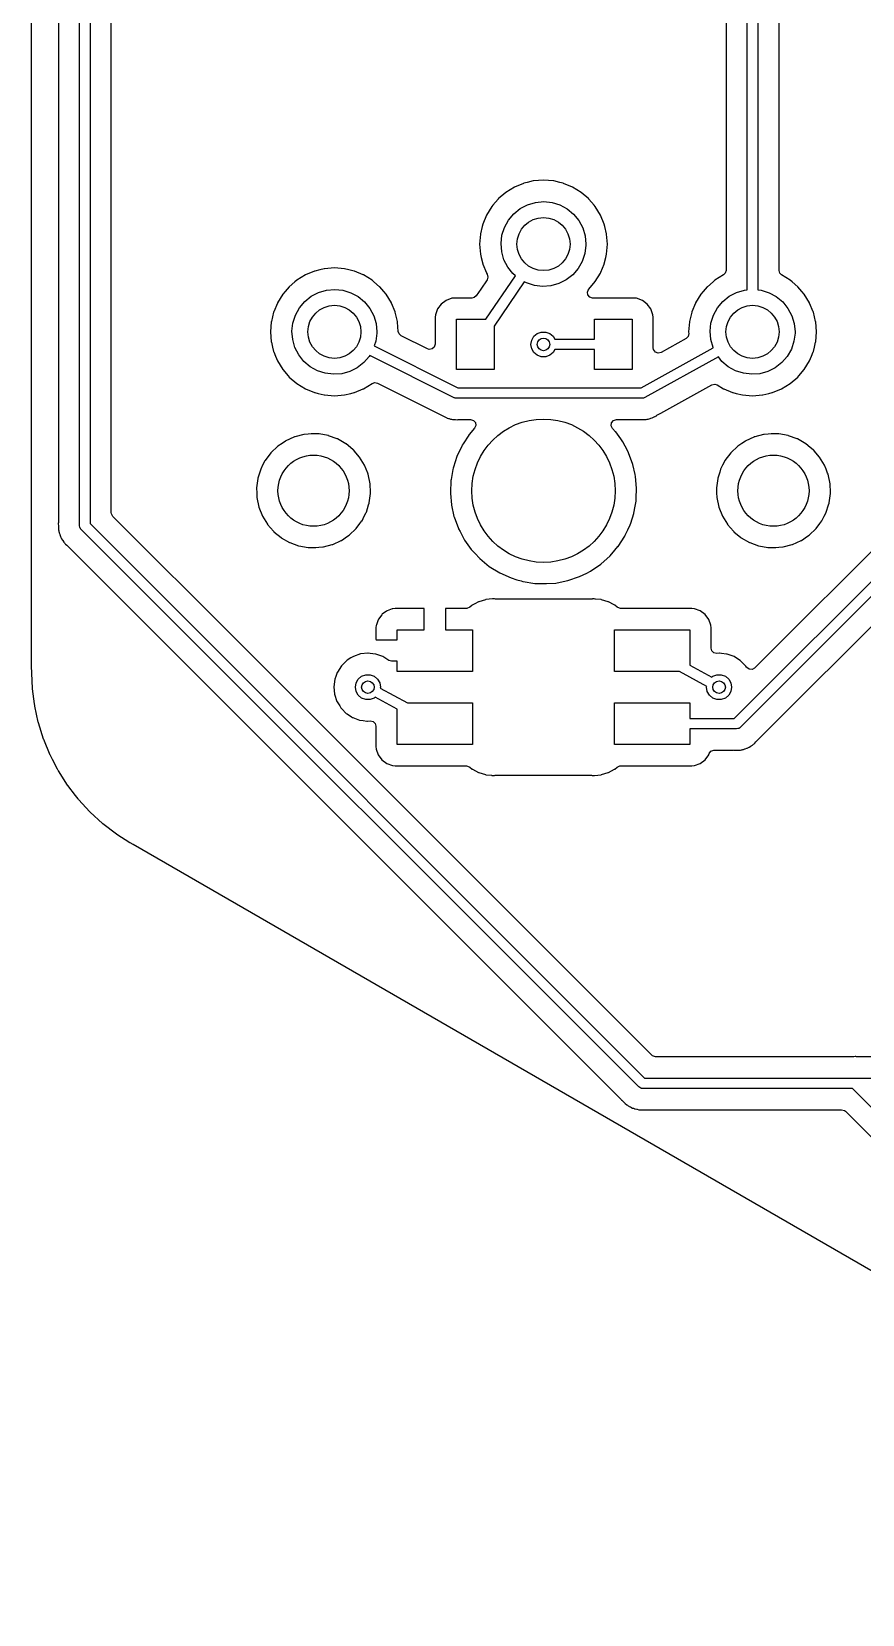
# Model space of a CAD drawing. Extents: x 144 to 253, y -181 to -52.
# Drawn here: x 143.51 to 163.38, y -135.26 to -97.4 of the extents above; entities that cross this region are included whole.
import ezdxf

# ---------------------------------------------------------------- set-up
doc = ezdxf.new("R2010")
doc.units = 0
doc.layers.add('BLACK', color=7, linetype='CONTINUOUS')

msp = doc.modelspace()

# ---------------------------------------------------------------- linework, layer by layer
at = {"layer": 'BLACK', "linetype": 'CONTINUOUS'}
for p, q in [((143.508, -112.657), (143.508, -66.8706)), ((144.147, -83.9784), (144.147, -109.141)), ((144.655, -109.22), (144.655, -83.9426)), ((144.905, -83.9944), (144.905, -109.168)), ((145.413, -108.905), (145.413, -86.9389)), ((160.625, -103.576), (160.625, -93.1984)), ((160.875, -93.1915), (160.875, -103.576)), ((160.117, -93.679), (160.117, -103.11)), ((161.383, -103.11), (161.383, -93.6354)), ((155.273, -101.028), (155.06, -101.116)), ((155.277, -101.026), (155.273, -101.028)), ((155.273, -101.028), (155.273, -101.028)), ((155.359, -101.006), (155.277, -101.026)), ((155.506, -100.971), (155.359, -101.006)), ((155.511, -100.97), (155.506, -100.971)), ((155.506, -100.971), (155.506, -100.971)), ((155.75, -100.951), (155.511, -100.97)), ((155.989, -100.97), (155.75, -100.951)), ((155.994, -100.971), (155.989, -100.97)), ((156.141, -101.006), (155.994, -100.971)), ((155.994, -100.971), (155.994, -100.971)), ((156.223, -101.026), (156.141, -101.006)), ((156.227, -101.028), (156.223, -101.026)), ((156.44, -101.116), (156.227, -101.028)), ((156.227, -101.028), (156.227, -101.028)), ((154.665, -101.402), (154.537, -101.553)), ((154.669, -101.399), (154.665, -101.402)), ((154.851, -101.243), (154.669, -101.399)), ((155.056, -101.117), (154.851, -101.243)), ((155.06, -101.116), (155.056, -101.117)), ((155.06, -101.116), (155.06, -101.116)), ((155.56, -101.482), (155.757, -101.464)), ((155.757, -101.464), (155.954, -101.485)), ((156.444, -101.117), (156.44, -101.116)), ((156.44, -101.116), (156.44, -101.116)), ((156.649, -101.243), (156.444, -101.117)), ((156.831, -101.399), (156.649, -101.243)), ((156.835, -101.402), (156.831, -101.399)), ((156.963, -101.553), (156.835, -101.402)), ((160.313, -113.83), (172.869, -101.274)), ((173.083, -101.414), (160.453, -114.043)), ((172.324, -101.1), (160.8, -112.624)), ((154.386, -101.79), (154.298, -102.003)), ((154.387, -101.786), (154.386, -101.79)), ((154.386, -101.79), (154.386, -101.79)), ((154.513, -101.581), (154.387, -101.786)), ((154.537, -101.553), (154.513, -101.581)), ((154.912, -101.906), (155.039, -101.754)), ((155.039, -101.754), (155.194, -101.63)), ((155.194, -101.63), (155.369, -101.538)), ((155.369, -101.538), (155.56, -101.482)), ((155.954, -101.485), (156.144, -101.543)), ((156.144, -101.543), (156.318, -101.638)), ((156.318, -101.638), (156.471, -101.764)), ((156.471, -101.764), (156.596, -101.918)), ((156.987, -101.581), (156.963, -101.553)), ((157.113, -101.786), (156.987, -101.581)), ((157.114, -101.79), (157.113, -101.786)), ((157.202, -102.003), (157.114, -101.79)), ((157.114, -101.79), (157.114, -101.79)), ((154.283, -102.06), (154.241, -102.236)), ((154.296, -102.007), (154.283, -102.06)), ((154.298, -102.003), (154.296, -102.007)), ((154.756, -102.269), (154.816, -102.08)), ((154.816, -102.08), (154.912, -101.906)), ((156.596, -101.918), (156.689, -102.093)), ((156.689, -102.093), (156.747, -102.283)), ((157.204, -102.007), (157.202, -102.003)), ((157.217, -102.06), (157.204, -102.007)), ((157.259, -102.236), (157.217, -102.06)), ((154.24, -102.241), (154.221, -102.48)), ((154.221, -102.48), (154.24, -102.719)), ((154.241, -102.236), (154.24, -102.241)), ((154.241, -102.236), (154.241, -102.236)), ((154.734, -102.466), (154.756, -102.269)), ((154.751, -102.663), (154.734, -102.466)), ((156.766, -102.508), (156.741, -102.705)), ((156.747, -102.283), (156.766, -102.48)), ((156.766, -102.48), (156.766, -102.508)), ((157.26, -102.241), (157.259, -102.236)), ((157.259, -102.236), (157.259, -102.236)), ((157.279, -102.48), (157.26, -102.241)), ((157.26, -102.719), (157.279, -102.48)), ((154.24, -102.719), (154.241, -102.724)), ((154.241, -102.724), (154.241, -102.724)), ((154.241, -102.724), (154.259, -102.801)), ((154.259, -102.801), (154.296, -102.953)), ((154.296, -102.953), (154.298, -102.957)), ((154.298, -102.957), (154.298, -102.957)), ((154.298, -102.957), (154.384, -103.165)), ((154.805, -102.854), (154.751, -102.663)), ((154.896, -103.03), (154.805, -102.854)), ((156.678, -102.893), (156.58, -103.066)), ((156.741, -102.705), (156.678, -102.893)), ((157.122, -103.151), (157.202, -102.957)), ((157.202, -102.957), (157.204, -102.953)), ((157.202, -102.957), (157.202, -102.957)), ((157.204, -102.953), (157.241, -102.801)), ((157.241, -102.801), (157.259, -102.724)), ((157.259, -102.724), (157.26, -102.719)), ((157.259, -102.724), (157.259, -102.724)), ((149.847, -103.346), (149.805, -103.383)), ((149.851, -103.343), (149.847, -103.346)), ((149.847, -103.346), (149.847, -103.346)), ((150.056, -103.217), (149.851, -103.343)), ((150.06, -103.216), (150.056, -103.217)), ((150.273, -103.128), (150.06, -103.216)), ((150.06, -103.216), (150.06, -103.216)), ((150.277, -103.126), (150.273, -103.128)), ((150.273, -103.128), (150.273, -103.128)), ((150.403, -103.095), (150.277, -103.126)), ((150.506, -103.071), (150.403, -103.095)), ((150.511, -103.07), (150.506, -103.071)), ((150.506, -103.071), (150.506, -103.071)), ((150.75, -103.051), (150.511, -103.07)), ((150.989, -103.07), (150.75, -103.051)), ((150.994, -103.071), (150.989, -103.07)), ((151.097, -103.095), (150.994, -103.071)), ((150.994, -103.071), (150.994, -103.071)), ((151.223, -103.126), (151.097, -103.095)), ((151.227, -103.128), (151.223, -103.126)), ((151.44, -103.216), (151.227, -103.128)), ((151.227, -103.128), (151.227, -103.128)), ((151.444, -103.217), (151.44, -103.216)), ((151.44, -103.216), (151.44, -103.216)), ((151.649, -103.343), (151.444, -103.217)), ((151.653, -103.346), (151.649, -103.343)), ((151.695, -103.383), (151.653, -103.346)), ((151.653, -103.346), (151.653, -103.346)), ((154.4, -103.338), (154.248, -103.561)), ((154.374, -104.28), (155.082, -103.239)), ((154.384, -103.165), (154.387, -103.174)), ((154.387, -103.174), (154.39, -103.178)), ((154.39, -103.178), (154.39, -103.178)), ((154.39, -103.178), (154.404, -103.201)), ((154.422, -103.269), (154.4, -103.338)), ((154.404, -103.201), (154.422, -103.269)), ((155.019, -103.186), (154.896, -103.03)), ((155.082, -103.239), (155.019, -103.186)), ((156.294, -103.338), (156.117, -103.427)), ((156.451, -103.216), (156.294, -103.338)), ((156.58, -103.066), (156.451, -103.216)), ((156.987, -103.379), (157.113, -103.174)), ((157.113, -103.174), (157.122, -103.151)), ((159.847, -103.346), (159.805, -103.383)), ((159.851, -103.343), (159.847, -103.346)), ((159.847, -103.346), (159.847, -103.346)), ((160.056, -103.217), (159.851, -103.343)), ((160.096, -103.178), (160.055, -103.216)), ((160.055, -103.216), (160.056, -103.217)), ((160.117, -103.11), (160.096, -103.178)), ((161.401, -103.173), (161.383, -103.11)), ((161.445, -103.216), (161.401, -103.173)), ((161.444, -103.217), (161.445, -103.216)), ((161.649, -103.343), (161.444, -103.217)), ((161.653, -103.346), (161.649, -103.343)), ((161.695, -103.383), (161.653, -103.346)), ((161.653, -103.346), (161.653, -103.346)), ((149.513, -103.681), (149.387, -103.886)), ((149.572, -103.611), (149.513, -103.681)), ((149.665, -103.502), (149.572, -103.611)), ((149.669, -103.499), (149.665, -103.502)), ((149.805, -103.383), (149.669, -103.499)), ((150.039, -103.854), (150.194, -103.73)), ((150.194, -103.73), (150.369, -103.638)), ((150.369, -103.638), (150.56, -103.582)), ((150.56, -103.582), (150.757, -103.564)), ((150.757, -103.564), (150.954, -103.585)), ((150.954, -103.585), (151.144, -103.643)), ((151.144, -103.643), (151.318, -103.738)), ((151.318, -103.738), (151.471, -103.864)), ((151.831, -103.499), (151.695, -103.383)), ((151.835, -103.502), (151.831, -103.499)), ((151.928, -103.611), (151.835, -103.502)), ((151.987, -103.681), (151.928, -103.611)), ((152.113, -103.886), (151.987, -103.681)), ((154.143, -103.716), (154.088, -103.761)), ((154.248, -103.561), (154.143, -103.716)), ((155.289, -103.38), (154.567, -104.441)), ((155.343, -103.411), (155.289, -103.38)), ((155.532, -103.472), (155.343, -103.411)), ((155.729, -103.496), (155.532, -103.472)), ((155.926, -103.481), (155.729, -103.496)), ((156.117, -103.427), (155.926, -103.481)), ((156.8, -103.628), (156.83, -103.563)), ((156.81, -103.698), (156.8, -103.628)), ((156.857, -103.751), (156.81, -103.698)), ((156.83, -103.562), (156.831, -103.561)), ((156.83, -103.563), (156.83, -103.562)), ((156.831, -103.561), (156.987, -103.379)), ((159.513, -103.681), (159.387, -103.886)), ((159.572, -103.611), (159.513, -103.681)), ((159.665, -103.502), (159.572, -103.611)), ((159.669, -103.499), (159.665, -103.502)), ((159.805, -103.383), (159.669, -103.499)), ((160.039, -103.854), (160.194, -103.73)), ((160.194, -103.73), (160.369, -103.638)), ((160.369, -103.638), (160.56, -103.582)), ((160.56, -103.582), (160.625, -103.576)), ((160.875, -103.576), (160.954, -103.585)), ((160.954, -103.585), (161.144, -103.643)), ((161.144, -103.643), (161.318, -103.738)), ((161.318, -103.738), (161.471, -103.864)), ((161.831, -103.499), (161.695, -103.383)), ((161.835, -103.502), (161.831, -103.499)), ((161.928, -103.611), (161.835, -103.502)), ((161.987, -103.681), (161.928, -103.611)), ((162.113, -103.886), (161.987, -103.681)), ((149.294, -104.112), (149.241, -104.336)), ((149.296, -104.107), (149.294, -104.112)), ((149.298, -104.103), (149.296, -104.107)), ((149.386, -103.89), (149.298, -104.103)), ((149.387, -103.886), (149.386, -103.89)), ((149.386, -103.89), (149.386, -103.89)), ((149.816, -104.18), (149.912, -104.006)), ((149.912, -104.006), (150.039, -103.854)), ((151.471, -103.864), (151.596, -104.018)), ((151.596, -104.018), (151.689, -104.193)), ((152.114, -103.89), (152.113, -103.886)), ((152.202, -104.103), (152.114, -103.89)), ((152.114, -103.89), (152.114, -103.89)), ((152.204, -104.107), (152.202, -104.103)), ((152.206, -104.112), (152.204, -104.107)), ((152.259, -104.336), (152.206, -104.112)), ((153.217, -104.033), (153.166, -104.17)), ((153.304, -103.917), (153.217, -104.033)), ((153.421, -103.829), (153.304, -103.917)), ((153.557, -103.778), (153.421, -103.829)), ((153.619, -103.771), (153.557, -103.778)), ((154.039, -103.771), (153.619, -103.771)), ((154.088, -103.761), (154.039, -103.771)), ((156.925, -103.771), (156.857, -103.751)), ((157.916, -103.771), (156.925, -103.771)), ((157.978, -103.778), (157.916, -103.771)), ((158.114, -103.829), (157.978, -103.778)), ((158.231, -103.917), (158.114, -103.829)), ((158.318, -104.033), (158.231, -103.917)), ((158.369, -104.17), (158.318, -104.033)), ((159.294, -104.112), (159.241, -104.336)), ((159.296, -104.107), (159.294, -104.112)), ((159.298, -104.103), (159.296, -104.107)), ((159.386, -103.89), (159.298, -104.103)), ((159.387, -103.886), (159.386, -103.89)), ((159.386, -103.89), (159.386, -103.89)), ((159.816, -104.18), (159.912, -104.006)), ((159.912, -104.006), (160.039, -103.854)), ((161.471, -103.864), (161.596, -104.018)), ((161.596, -104.018), (161.689, -104.193)), ((162.114, -103.89), (162.113, -103.886)), ((162.202, -104.103), (162.114, -103.89)), ((162.114, -103.89), (162.114, -103.89)), ((162.204, -104.107), (162.202, -104.103)), ((162.206, -104.112), (162.204, -104.107)), ((162.259, -104.336), (162.206, -104.112)), ((149.24, -104.341), (149.221, -104.58)), ((149.241, -104.336), (149.24, -104.341)), ((149.241, -104.336), (149.241, -104.336)), ((149.734, -104.566), (149.756, -104.369)), ((149.756, -104.369), (149.816, -104.18)), ((151.689, -104.193), (151.747, -104.383)), ((151.747, -104.383), (151.766, -104.58)), ((152.26, -104.341), (152.259, -104.336)), ((152.259, -104.336), (152.259, -104.336)), ((152.261, -104.346), (152.26, -104.341)), ((152.278, -104.57), (152.261, -104.346)), ((153.166, -104.17), (153.159, -104.232)), ((153.159, -104.232), (153.159, -104.876)), ((153.667, -105.48), (153.667, -104.28)), ((153.667, -104.28), (154.374, -104.28)), ((154.567, -104.441), (154.567, -105.48)), ((156.967, -104.755), (156.967, -104.28)), ((156.967, -104.28), (157.867, -104.28)), ((157.867, -104.28), (157.867, -105.48)), ((158.376, -104.232), (158.369, -104.17)), ((158.376, -104.961), (158.376, -104.232)), ((159.24, -104.341), (159.221, -104.58)), ((159.241, -104.336), (159.24, -104.341)), ((159.241, -104.336), (159.241, -104.336)), ((159.734, -104.566), (159.756, -104.369)), ((159.756, -104.369), (159.816, -104.18)), ((161.689, -104.193), (161.747, -104.383)), ((161.747, -104.383), (161.766, -104.58)), ((162.26, -104.341), (162.259, -104.336)), ((162.259, -104.336), (162.259, -104.336)), ((162.279, -104.58), (162.26, -104.341)), ((149.221, -104.58), (149.24, -104.819)), ((149.24, -104.819), (149.241, -104.824)), ((149.241, -104.824), (149.241, -104.824)), ((149.241, -104.824), (149.27, -104.944)), ((149.751, -104.763), (149.734, -104.566)), ((149.805, -104.954), (149.751, -104.763)), ((151.741, -104.805), (151.703, -104.918)), ((151.766, -104.608), (151.741, -104.805)), ((151.766, -104.58), (151.766, -104.608)), ((152.296, -104.624), (152.278, -104.57)), ((152.348, -104.673), (152.296, -104.624)), ((152.976, -104.988), (152.348, -104.673)), ((153.159, -104.876), (153.139, -104.944)), ((155.45, -104.88), (155.468, -104.777)), ((155.468, -104.777), (155.52, -104.687)), ((155.52, -104.687), (155.6, -104.62)), ((155.6, -104.62), (155.698, -104.585)), ((155.698, -104.585), (155.802, -104.585)), ((155.802, -104.585), (155.9, -104.62)), ((155.9, -104.62), (155.98, -104.687)), ((155.98, -104.687), (156.019, -104.755)), ((156.019, -104.755), (156.967, -104.755)), ((159.16, -104.739), (158.563, -105.071)), ((159.209, -104.689), (159.16, -104.739)), ((159.224, -104.619), (159.209, -104.689)), ((159.221, -104.58), (159.221, -104.585)), ((159.221, -104.585), (159.221, -104.585)), ((159.221, -104.585), (159.224, -104.619)), ((159.751, -104.763), (159.734, -104.566)), ((159.805, -104.954), (159.751, -104.763)), ((160.838, -114.378), (170.521, -104.695)), ((161.741, -104.805), (161.678, -104.993)), ((161.766, -104.608), (161.741, -104.805)), ((161.766, -104.58), (161.766, -104.608)), ((162.23, -104.944), (162.259, -104.824)), ((162.259, -104.824), (162.26, -104.819)), ((162.259, -104.824), (162.259, -104.824)), ((162.26, -104.819), (162.279, -104.58)), ((149.27, -104.944), (149.296, -105.053)), ((149.296, -105.053), (149.298, -105.057)), ((149.298, -105.057), (149.298, -105.057)), ((149.298, -105.057), (149.342, -105.165)), ((149.342, -105.165), (149.387, -105.274)), ((149.896, -105.13), (149.805, -104.954)), ((150.019, -105.286), (149.896, -105.13)), ((151.58, -105.166), (151.451, -105.316)), ((151.593, -105.143), (151.58, -105.166)), ((153.614, -106.157), (151.593, -105.143)), ((151.703, -104.918), (153.7, -105.92)), ((153.015, -105), (152.976, -104.988)), ((153.085, -104.99), (153.015, -105)), ((153.139, -104.944), (153.085, -104.99)), ((155.468, -104.983), (155.45, -104.88)), ((155.52, -105.073), (155.468, -104.983)), ((155.6, -105.14), (155.52, -105.073)), ((155.698, -105.175), (155.6, -105.14)), ((155.802, -105.175), (155.698, -105.175)), ((155.9, -105.14), (155.802, -105.175)), ((155.98, -105.073), (155.9, -105.14)), ((156.019, -105.005), (155.98, -105.073)), ((156.967, -105.005), (156.019, -105.005)), ((156.967, -105.48), (156.967, -105.005)), ((158.083, -105.92), (159.809, -104.96)), ((159.933, -105.177), (158.176, -106.154)), ((158.384, -105.006), (158.376, -104.961)), ((158.427, -105.062), (158.384, -105.006)), ((158.494, -105.087), (158.427, -105.062)), ((158.563, -105.071), (158.494, -105.087)), ((159.809, -104.96), (159.805, -104.954)), ((160.019, -105.286), (159.933, -105.177)), ((161.58, -105.166), (161.451, -105.316)), ((161.678, -104.993), (161.58, -105.166)), ((162.113, -105.274), (162.158, -105.165)), ((162.158, -105.165), (162.202, -105.057)), ((162.202, -105.057), (162.204, -105.053)), ((162.202, -105.057), (162.202, -105.057)), ((162.204, -105.053), (162.23, -104.944)), ((149.387, -105.274), (149.513, -105.479)), ((149.513, -105.479), (149.516, -105.483)), ((149.516, -105.483), (149.516, -105.483)), ((149.516, -105.483), (149.644, -105.632)), ((149.644, -105.632), (149.669, -105.661)), ((150.17, -105.414), (150.019, -105.286)), ((150.343, -105.511), (150.17, -105.414)), ((150.532, -105.572), (150.343, -105.511)), ((150.729, -105.596), (150.532, -105.572)), ((150.926, -105.581), (150.729, -105.596)), ((151.117, -105.527), (150.926, -105.581)), ((151.294, -105.438), (151.117, -105.527)), ((151.451, -105.316), (151.294, -105.438)), ((154.567, -105.48), (153.667, -105.48)), ((157.867, -105.48), (156.967, -105.48)), ((160.17, -105.414), (160.019, -105.286)), ((160.343, -105.511), (160.17, -105.414)), ((160.532, -105.572), (160.343, -105.511)), ((160.729, -105.596), (160.532, -105.572)), ((160.926, -105.581), (160.729, -105.596)), ((161.117, -105.527), (160.926, -105.581)), ((161.294, -105.438), (161.117, -105.527)), ((161.451, -105.316), (161.294, -105.438)), ((161.831, -105.661), (161.856, -105.632)), ((161.856, -105.632), (161.984, -105.483)), ((161.984, -105.483), (161.987, -105.479)), ((161.984, -105.483), (161.984, -105.483)), ((161.987, -105.479), (162.113, -105.274)), ((149.669, -105.661), (149.851, -105.817)), ((149.851, -105.817), (150.056, -105.943)), ((150.056, -105.943), (150.06, -105.944)), ((150.06, -105.944), (150.06, -105.944)), ((150.06, -105.944), (150.273, -106.032)), ((151.227, -106.032), (151.44, -105.944)), ((151.44, -105.944), (151.444, -105.943)), ((151.44, -105.944), (151.44, -105.944)), ((151.444, -105.943), (151.649, -105.817)), ((151.649, -105.817), (151.65, -105.816)), ((151.65, -105.816), (151.716, -105.792)), ((151.716, -105.792), (151.78, -105.806)), ((151.78, -105.806), (153.373, -106.605)), ((153.7, -105.92), (158.083, -105.92)), ((158.56, -106.522), (159.776, -105.846)), ((159.776, -105.846), (159.845, -105.831)), ((159.845, -105.831), (159.903, -105.849)), ((159.903, -105.849), (160.056, -105.943)), ((160.056, -105.943), (160.06, -105.944)), ((160.06, -105.944), (160.06, -105.944)), ((160.06, -105.944), (160.273, -106.032)), ((161.227, -106.032), (161.44, -105.944)), ((161.44, -105.944), (161.444, -105.943)), ((161.44, -105.944), (161.44, -105.944)), ((161.444, -105.943), (161.649, -105.817)), ((161.649, -105.817), (161.831, -105.661)), ((150.273, -106.032), (150.277, -106.034)), ((150.277, -106.034), (150.359, -106.054)), ((150.359, -106.054), (150.506, -106.089)), ((150.506, -106.089), (150.506, -106.089)), ((150.506, -106.089), (150.511, -106.09)), ((150.511, -106.09), (150.75, -106.109)), ((150.75, -106.109), (150.989, -106.09)), ((150.989, -106.09), (150.994, -106.089)), ((150.994, -106.089), (151.141, -106.054)), ((150.994, -106.089), (150.994, -106.089)), ((151.141, -106.054), (151.223, -106.034)), ((151.223, -106.034), (151.227, -106.032)), ((153.625, -106.159), (153.614, -106.157)), ((153.634, -106.165), (153.625, -106.159)), ((153.67, -106.17), (153.634, -106.165)), ((158.115, -106.17), (153.67, -106.17)), ((158.128, -106.166), (158.115, -106.17)), ((158.142, -106.167), (158.128, -106.166)), ((158.176, -106.154), (158.142, -106.167)), ((160.273, -106.032), (160.277, -106.034)), ((160.277, -106.034), (160.359, -106.054)), ((160.359, -106.054), (160.506, -106.089)), ((160.506, -106.089), (160.506, -106.089)), ((160.506, -106.089), (160.511, -106.09)), ((160.511, -106.09), (160.75, -106.109)), ((160.75, -106.109), (160.989, -106.09)), ((160.989, -106.09), (160.994, -106.089)), ((160.994, -106.089), (161.141, -106.054)), ((160.994, -106.089), (160.994, -106.089)), ((161.141, -106.054), (161.223, -106.034)), ((161.223, -106.034), (161.227, -106.032)), ((153.373, -106.605), (153.377, -106.607)), ((153.377, -106.607), (153.435, -106.639)), ((153.435, -106.639), (153.443, -106.641)), ((153.443, -106.641), (153.443, -106.641)), ((153.443, -106.641), (153.48, -106.65)), ((153.48, -106.65), (153.491, -106.654)), ((153.491, -106.654), (153.526, -106.666)), ((153.526, -106.666), (153.535, -106.669)), ((153.535, -106.669), (153.552, -106.671)), ((153.552, -106.671), (153.573, -106.674)), ((153.573, -106.674), (153.59, -106.678)), ((153.59, -106.678), (153.637, -106.678)), ((153.637, -106.678), (153.648, -106.679)), ((153.648, -106.679), (153.694, -106.683)), ((153.694, -106.683), (153.712, -106.68)), ((153.712, -106.68), (153.732, -106.678)), ((153.732, -106.678), (154.007, -106.678)), ((154.007, -106.678), (154.075, -106.699)), ((154.075, -106.699), (154.121, -106.752)), ((154.121, -106.752), (154.131, -106.822)), ((157.369, -106.827), (157.376, -106.756)), ((157.376, -106.756), (157.421, -106.701)), ((157.421, -106.701), (157.493, -106.678)), ((157.493, -106.678), (158.036, -106.678)), ((158.036, -106.678), (158.037, -106.679)), ((158.037, -106.679), (158.038, -106.679)), ((158.038, -106.679), (158.041, -106.679)), ((158.041, -106.679), (158.041, -106.679)), ((158.041, -106.679), (158.116, -106.679)), ((158.116, -106.679), (158.117, -106.678)), ((158.117, -106.678), (158.155, -106.678)), ((158.155, -106.678), (158.156, -106.678)), ((158.156, -106.678), (158.157, -106.678)), ((158.157, -106.678), (158.175, -106.678)), ((158.175, -106.678), (158.19, -106.678)), ((158.19, -106.678), (158.19, -106.678)), ((158.19, -106.678), (158.198, -106.678)), ((158.198, -106.678), (158.206, -106.676)), ((158.206, -106.676), (158.227, -106.67)), ((158.206, -106.676), (158.206, -106.676)), ((158.227, -106.67), (158.244, -106.667)), ((158.244, -106.667), (158.251, -106.666)), ((158.251, -106.666), (158.274, -106.663)), ((158.274, -106.663), (158.281, -106.661)), ((158.281, -106.661), (158.305, -106.651)), ((158.281, -106.661), (158.281, -106.661)), ((158.305, -106.651), (158.32, -106.646)), ((158.32, -106.646), (158.353, -106.638)), ((158.353, -106.638), (158.379, -106.623)), ((158.379, -106.623), (158.394, -106.616)), ((158.394, -106.616), (158.415, -106.607)), ((158.415, -106.607), (158.423, -106.605)), ((158.415, -106.607), (158.415, -106.607)), ((158.423, -106.605), (158.429, -106.6)), ((158.429, -106.6), (158.45, -106.585)), ((158.429, -106.6), (158.429, -106.6)), ((158.45, -106.585), (158.463, -106.576)), ((158.463, -106.576), (158.56, -106.522)), ((149.779, -107.101), (149.586, -107.188)), ((149.792, -107.095), (149.779, -107.101)), ((149.797, -107.093), (149.792, -107.095)), ((149.792, -107.095), (149.792, -107.095)), ((149.802, -107.092), (149.797, -107.093)), ((150.015, -107.037), (149.802, -107.092)), ((149.802, -107.092), (149.802, -107.092)), ((150.02, -107.035), (150.015, -107.037)), ((150.015, -107.037), (150.015, -107.037)), ((150.025, -107.035), (150.02, -107.035)), ((150.125, -107.026), (150.025, -107.035)), ((150.025, -107.035), (150.025, -107.035)), ((150.192, -107.021), (150.125, -107.026)), ((150.354, -107.021), (150.192, -107.021)), ((150.356, -107.021), (150.354, -107.021)), ((150.361, -107.021), (150.356, -107.021)), ((150.356, -107.021), (150.356, -107.021)), ((150.378, -107.022), (150.361, -107.021)), ((150.382, -107.022), (150.378, -107.022)), ((150.6, -107.062), (150.382, -107.022)), ((150.382, -107.022), (150.382, -107.022)), ((150.605, -107.063), (150.6, -107.062)), ((150.6, -107.062), (150.6, -107.062)), ((150.61, -107.065), (150.605, -107.063)), ((150.817, -107.14), (150.61, -107.065)), ((150.61, -107.065), (150.61, -107.065)), ((150.822, -107.142), (150.817, -107.14)), ((150.817, -107.14), (150.817, -107.14)), ((151.023, -107.256), (150.822, -107.142)), ((153.964, -107.049), (153.827, -107.259)), ((153.966, -107.045), (153.964, -107.049)), ((153.964, -107.049), (153.964, -107.049)), ((153.974, -107.037), (153.966, -107.045)), ((154.102, -106.886), (153.974, -107.037)), ((154.131, -106.822), (154.102, -106.886)), ((157.401, -106.89), (157.369, -106.827)), ((157.474, -106.969), (157.401, -106.89)), ((157.477, -106.972), (157.474, -106.969)), ((157.474, -106.969), (157.474, -106.969)), ((157.479, -106.975), (157.477, -106.972)), ((157.596, -107.14), (157.479, -106.975)), ((157.479, -106.975), (157.479, -106.975)), ((157.648, -107.213), (157.596, -107.14)), ((160.779, -107.101), (160.586, -107.188)), ((160.792, -107.095), (160.779, -107.101)), ((160.797, -107.093), (160.792, -107.095)), ((160.792, -107.095), (160.792, -107.095)), ((160.802, -107.092), (160.797, -107.093)), ((161.015, -107.037), (160.802, -107.092)), ((160.802, -107.092), (160.802, -107.092)), ((161.02, -107.035), (161.015, -107.037)), ((161.015, -107.037), (161.015, -107.037)), ((161.025, -107.035), (161.02, -107.035)), ((161.125, -107.026), (161.025, -107.035)), ((161.025, -107.035), (161.025, -107.035)), ((161.192, -107.021), (161.125, -107.026)), ((161.354, -107.021), (161.192, -107.021)), ((161.356, -107.021), (161.354, -107.021)), ((161.361, -107.021), (161.356, -107.021)), ((161.356, -107.021), (161.356, -107.021)), ((161.378, -107.022), (161.361, -107.021)), ((161.382, -107.022), (161.378, -107.022)), ((161.6, -107.062), (161.382, -107.022)), ((161.382, -107.022), (161.382, -107.022)), ((161.605, -107.063), (161.6, -107.062)), ((161.6, -107.062), (161.6, -107.062)), ((161.61, -107.065), (161.605, -107.063)), ((161.817, -107.14), (161.61, -107.065)), ((161.61, -107.065), (161.61, -107.065)), ((161.822, -107.142), (161.817, -107.14)), ((161.817, -107.14), (161.817, -107.14)), ((162.023, -107.256), (161.822, -107.142)), ((149.228, -107.476), (149.09, -107.661)), ((149.395, -107.317), (149.228, -107.476)), ((149.496, -107.249), (149.395, -107.317)), ((149.582, -107.191), (149.496, -107.249)), ((149.586, -107.188), (149.582, -107.191)), ((149.582, -107.191), (149.582, -107.191)), ((151.027, -107.259), (151.023, -107.256)), ((151.131, -107.344), (151.027, -107.259)), ((151.027, -107.259), (151.027, -107.259)), ((151.201, -107.402), (151.131, -107.344)), ((151.205, -107.406), (151.201, -107.402)), ((151.265, -107.476), (151.205, -107.406)), ((151.205, -107.406), (151.205, -107.406)), ((151.352, -107.576), (151.265, -107.476)), ((153.794, -107.317), (153.678, -107.56)), ((153.803, -107.297), (153.794, -107.317)), ((153.805, -107.293), (153.803, -107.297)), ((153.803, -107.297), (153.803, -107.297)), ((153.827, -107.259), (153.805, -107.293)), ((157.701, -107.314), (157.648, -107.213)), ((157.756, -107.418), (157.701, -107.314)), ((157.785, -107.474), (157.756, -107.418)), ((157.887, -107.751), (157.785, -107.474)), ((160.228, -107.476), (160.09, -107.661)), ((160.395, -107.317), (160.228, -107.476)), ((160.496, -107.249), (160.395, -107.317)), ((160.582, -107.191), (160.496, -107.249)), ((160.586, -107.188), (160.582, -107.191)), ((160.582, -107.191), (160.582, -107.191)), ((162.027, -107.259), (162.023, -107.256)), ((162.131, -107.344), (162.027, -107.259)), ((162.027, -107.259), (162.027, -107.259)), ((162.201, -107.402), (162.131, -107.344)), ((162.205, -107.406), (162.201, -107.402)), ((162.265, -107.476), (162.205, -107.406)), ((162.205, -107.406), (162.205, -107.406)), ((162.352, -107.576), (162.265, -107.476)), ((148.986, -107.867), (148.965, -107.935)), ((149.033, -107.773), (148.986, -107.867)), ((149.088, -107.666), (149.033, -107.773)), ((149.09, -107.661), (149.088, -107.666)), ((151.472, -107.773), (151.352, -107.576)), ((151.509, -107.867), (151.472, -107.773)), ((151.545, -107.959), (151.509, -107.867)), ((153.583, -107.872), (153.539, -108.115)), ((153.588, -107.841), (153.583, -107.872)), ((153.596, -107.816), (153.588, -107.841)), ((153.677, -107.564), (153.596, -107.816)), ((153.678, -107.56), (153.677, -107.564)), ((153.677, -107.564), (153.677, -107.564)), ((157.888, -107.755), (157.887, -107.751)), ((157.941, -107.993), (157.888, -107.755)), ((157.888, -107.755), (157.888, -107.755)), ((159.986, -107.867), (159.965, -107.935)), ((160.033, -107.773), (159.986, -107.867)), ((160.088, -107.666), (160.033, -107.773)), ((160.09, -107.661), (160.088, -107.666)), ((162.472, -107.773), (162.352, -107.576)), ((162.509, -107.867), (162.472, -107.773)), ((162.545, -107.959), (162.509, -107.867)), ((148.91, -108.144), (148.888, -108.308)), ((148.918, -108.087), (148.91, -108.144)), ((148.919, -108.082), (148.918, -108.087)), ((148.965, -107.935), (148.919, -108.082)), ((148.919, -108.082), (148.919, -108.082)), ((151.557, -107.988), (151.545, -107.959)), ((151.604, -108.214), (151.557, -107.988)), ((151.604, -108.219), (151.604, -108.214)), ((151.612, -108.422), (151.604, -108.219)), ((153.536, -108.136), (153.523, -108.422)), ((153.539, -108.115), (153.536, -108.132)), ((153.536, -108.132), (153.536, -108.136)), ((153.536, -108.136), (153.536, -108.136)), ((157.952, -108.039), (157.941, -107.993)), ((157.952, -108.043), (157.952, -108.039)), ((157.976, -108.316), (157.952, -108.043)), ((159.91, -108.144), (159.888, -108.308)), ((159.918, -108.087), (159.91, -108.144)), ((159.919, -108.082), (159.918, -108.087)), ((159.965, -107.935), (159.919, -108.082)), ((159.919, -108.082), (159.919, -108.082)), ((162.557, -107.988), (162.545, -107.959)), ((162.604, -108.214), (162.557, -107.988)), ((162.604, -108.219), (162.604, -108.214)), ((162.612, -108.422), (162.604, -108.219)), ((148.888, -108.308), (148.887, -108.316)), ((148.887, -108.316), (148.887, -108.321)), ((148.887, -108.321), (148.891, -108.427)), ((148.887, -108.321), (148.887, -108.321)), ((148.891, -108.427), (148.896, -108.546)), ((148.896, -108.546), (148.943, -108.772)), ((151.582, -108.673), (151.613, -108.444)), ((151.613, -108.444), (151.612, -108.422)), ((153.523, -108.422), (153.523, -108.427)), ((153.523, -108.427), (153.523, -108.431)), ((153.523, -108.431), (153.523, -108.431)), ((153.523, -108.431), (153.525, -108.45)), ((153.525, -108.45), (153.548, -108.721)), ((157.942, -108.751), (157.963, -108.632)), ((157.963, -108.632), (157.964, -108.628)), ((157.963, -108.632), (157.963, -108.632)), ((157.964, -108.628), (157.968, -108.551)), ((157.968, -108.551), (157.977, -108.338)), ((157.977, -108.333), (157.976, -108.316)), ((157.977, -108.338), (157.977, -108.333)), ((157.977, -108.338), (157.977, -108.338)), ((159.888, -108.308), (159.887, -108.316)), ((159.887, -108.316), (159.887, -108.321)), ((159.887, -108.321), (159.891, -108.427)), ((159.887, -108.321), (159.887, -108.321)), ((159.891, -108.427), (159.896, -108.546)), ((159.896, -108.546), (159.943, -108.772)), ((162.582, -108.673), (162.613, -108.444)), ((162.613, -108.444), (162.612, -108.422)), ((145.416, -108.932), (145.413, -108.905)), ((145.45, -108.995), (145.416, -108.932)), ((148.389, -111.933), (145.45, -108.995)), ((148.943, -108.772), (149.028, -108.987)), ((149.028, -108.987), (149.148, -109.184)), ((151.41, -109.099), (151.464, -108.991)), ((151.464, -108.991), (151.512, -108.898)), ((151.512, -108.898), (151.514, -108.893)), ((151.512, -108.898), (151.512, -108.898)), ((151.514, -108.893), (151.568, -108.721)), ((151.568, -108.721), (151.581, -108.678)), ((151.581, -108.678), (151.582, -108.673)), ((151.581, -108.678), (151.581, -108.678)), ((153.548, -108.721), (153.549, -108.725)), ((153.549, -108.725), (153.549, -108.725)), ((153.549, -108.725), (153.609, -108.995)), ((153.609, -108.995), (153.613, -109.009)), ((153.613, -109.009), (153.715, -109.286)), ((157.837, -109.153), (157.911, -108.923)), ((157.911, -108.923), (157.912, -108.919)), ((157.911, -108.923), (157.911, -108.923)), ((157.912, -108.919), (157.942, -108.751)), ((159.943, -108.772), (160.028, -108.987)), ((160.028, -108.987), (160.148, -109.184)), ((162.41, -109.099), (162.464, -108.991)), ((162.464, -108.991), (162.512, -108.898)), ((162.512, -108.898), (162.514, -108.893)), ((162.512, -108.898), (162.512, -108.898)), ((162.514, -108.893), (162.568, -108.721)), ((162.568, -108.721), (162.581, -108.678)), ((162.581, -108.678), (162.582, -108.673)), ((162.581, -108.678), (162.581, -108.678)), ((144.146, -109.152), (144.144, -109.16)), ((144.144, -109.16), (144.145, -109.168)), ((144.145, -109.168), (144.145, -109.168)), ((144.145, -109.168), (144.146, -109.228)), ((144.147, -109.141), (144.146, -109.152)), ((144.146, -109.228), (144.147, -109.232)), ((144.147, -109.232), (144.147, -109.26)), ((144.147, -109.26), (144.147, -109.264)), ((144.147, -109.264), (144.147, -109.264)), ((144.147, -109.264), (144.147, -109.264)), ((144.147, -109.264), (144.148, -109.276)), ((144.148, -109.276), (144.149, -109.32)), ((144.149, -109.32), (144.155, -109.339)), ((144.155, -109.339), (144.159, -109.359)), ((144.159, -109.359), (144.162, -109.379)), ((144.162, -109.379), (144.164, -109.386)), ((144.164, -109.386), (144.164, -109.386)), ((144.164, -109.386), (144.178, -109.42)), ((144.664, -109.25), (144.655, -109.22)), ((144.67, -109.28), (144.664, -109.25)), ((144.674, -109.285), (144.67, -109.28)), ((144.675, -109.288), (144.674, -109.285)), ((144.678, -109.291), (144.675, -109.288)), ((144.692, -109.308), (144.678, -109.291)), ((158.027, -122.643), (144.692, -109.308)), ((144.905, -109.168), (158.167, -122.43)), ((149.148, -109.184), (149.151, -109.188)), ((149.151, -109.188), (149.291, -109.349)), ((149.291, -109.349), (149.299, -109.358)), ((149.299, -109.358), (149.303, -109.361)), ((149.303, -109.361), (149.473, -109.501)), ((151.105, -109.443), (151.272, -109.284)), ((151.272, -109.284), (151.358, -109.168)), ((151.358, -109.168), (151.406, -109.103)), ((151.406, -109.103), (151.41, -109.099)), ((151.406, -109.103), (151.406, -109.103)), ((153.715, -109.286), (153.717, -109.29)), ((153.717, -109.29), (153.717, -109.29)), ((153.717, -109.29), (153.753, -109.358)), ((153.753, -109.358), (153.852, -109.547)), ((157.705, -109.446), (157.765, -109.32)), ((157.765, -109.32), (157.822, -109.2)), ((157.822, -109.2), (157.837, -109.153)), ((160.148, -109.184), (160.151, -109.188)), ((160.151, -109.188), (160.291, -109.349)), ((160.291, -109.349), (160.299, -109.358)), ((160.299, -109.358), (160.303, -109.361)), ((160.303, -109.361), (160.473, -109.501)), ((162.105, -109.443), (162.272, -109.284)), ((162.272, -109.284), (162.358, -109.168)), ((162.358, -109.168), (162.406, -109.103)), ((162.406, -109.103), (162.41, -109.099)), ((162.406, -109.103), (162.406, -109.103)), ((144.178, -109.42), (144.182, -109.431)), ((144.182, -109.431), (144.194, -109.474)), ((144.194, -109.474), (144.198, -109.48)), ((144.198, -109.48), (144.198, -109.48)), ((144.198, -109.48), (144.204, -109.491)), ((144.204, -109.491), (144.213, -109.509)), ((144.213, -109.509), (144.22, -109.528)), ((144.22, -109.528), (144.225, -109.534)), ((144.225, -109.534), (144.225, -109.534)), ((144.225, -109.534), (144.246, -109.563)), ((144.246, -109.563), (144.253, -109.573)), ((144.253, -109.573), (144.275, -109.611)), ((144.275, -109.611), (144.29, -109.626)), ((144.29, -109.626), (144.303, -109.641)), ((144.303, -109.641), (144.315, -109.657)), ((144.315, -109.657), (144.321, -109.662)), ((144.321, -109.662), (144.349, -109.685)), ((144.349, -109.685), (144.357, -109.693)), ((144.357, -109.693), (157.611, -122.947)), ((149.473, -109.501), (149.473, -109.501)), ((149.473, -109.501), (149.477, -109.504)), ((149.477, -109.504), (149.678, -109.618)), ((149.678, -109.618), (149.683, -109.62)), ((149.683, -109.62), (149.683, -109.62)), ((149.683, -109.62), (149.89, -109.695)), ((149.89, -109.695), (149.89, -109.695)), ((149.89, -109.695), (149.895, -109.697)), ((149.895, -109.697), (149.9, -109.698)), ((149.9, -109.698), (149.9, -109.698)), ((149.9, -109.698), (150.118, -109.738)), ((150.118, -109.738), (150.118, -109.738)), ((150.118, -109.738), (150.122, -109.738)), ((150.122, -109.738), (150.139, -109.739)), ((150.139, -109.739), (150.144, -109.739)), ((150.144, -109.739), (150.144, -109.739)), ((150.144, -109.739), (150.146, -109.739)), ((150.146, -109.739), (150.308, -109.739)), ((150.308, -109.739), (150.375, -109.734)), ((150.375, -109.734), (150.475, -109.725)), ((150.475, -109.725), (150.475, -109.725)), ((150.475, -109.725), (150.48, -109.725)), ((150.48, -109.725), (150.485, -109.723)), ((150.485, -109.723), (150.698, -109.668)), ((150.485, -109.723), (150.485, -109.723)), ((150.698, -109.668), (150.703, -109.667)), ((150.698, -109.668), (150.698, -109.668)), ((150.703, -109.667), (150.708, -109.665)), ((150.708, -109.665), (150.909, -109.574)), ((150.708, -109.665), (150.708, -109.665)), ((150.909, -109.574), (150.914, -109.572)), ((150.914, -109.572), (150.918, -109.569)), ((150.918, -109.569), (151.065, -109.47)), ((150.918, -109.569), (150.918, -109.569)), ((151.065, -109.47), (151.105, -109.443)), ((153.852, -109.547), (153.864, -109.563)), ((153.864, -109.563), (154.021, -109.785)), ((154.021, -109.785), (154.021, -109.785)), ((154.021, -109.785), (154.023, -109.788)), ((154.023, -109.788), (154.026, -109.791)), ((154.026, -109.791), (154.026, -109.791)), ((154.026, -109.791), (154.105, -109.875)), ((157.456, -109.806), (157.531, -109.718)), ((157.531, -109.718), (157.534, -109.715)), ((157.531, -109.718), (157.531, -109.718)), ((157.534, -109.715), (157.536, -109.711)), ((157.536, -109.711), (157.693, -109.47)), ((157.536, -109.711), (157.536, -109.711)), ((157.693, -109.47), (157.695, -109.467)), ((157.693, -109.47), (157.693, -109.47)), ((157.695, -109.467), (157.705, -109.446)), ((160.473, -109.501), (160.473, -109.501)), ((160.473, -109.501), (160.477, -109.504)), ((160.477, -109.504), (160.678, -109.618)), ((160.678, -109.618), (160.683, -109.62)), ((160.683, -109.62), (160.683, -109.62)), ((160.683, -109.62), (160.89, -109.695)), ((160.89, -109.695), (160.89, -109.695)), ((160.89, -109.695), (160.895, -109.697)), ((160.895, -109.697), (160.9, -109.698)), ((160.9, -109.698), (160.9, -109.698)), ((160.9, -109.698), (161.118, -109.738)), ((161.118, -109.738), (161.118, -109.738)), ((161.118, -109.738), (161.122, -109.738)), ((161.122, -109.738), (161.139, -109.739)), ((161.139, -109.739), (161.144, -109.739)), ((161.144, -109.739), (161.144, -109.739)), ((161.144, -109.739), (161.146, -109.739)), ((161.146, -109.739), (161.308, -109.739)), ((161.308, -109.739), (161.375, -109.734)), ((161.375, -109.734), (161.475, -109.725)), ((161.475, -109.725), (161.475, -109.725)), ((161.475, -109.725), (161.48, -109.725)), ((161.48, -109.725), (161.485, -109.723)), ((161.485, -109.723), (161.698, -109.668)), ((161.485, -109.723), (161.485, -109.723)), ((161.698, -109.668), (161.703, -109.667)), ((161.698, -109.668), (161.698, -109.668)), ((161.703, -109.667), (161.708, -109.665)), ((161.708, -109.665), (161.909, -109.574)), ((161.708, -109.665), (161.708, -109.665)), ((161.909, -109.574), (161.914, -109.572)), ((161.914, -109.572), (161.918, -109.569)), ((161.918, -109.569), (162.065, -109.47)), ((161.918, -109.569), (161.918, -109.569)), ((162.065, -109.47), (162.105, -109.443)), ((154.105, -109.875), (154.225, -110.004)), ((154.225, -110.004), (154.453, -110.192)), ((156.877, -110.302), (157.122, -110.136)), ((157.122, -110.136), (157.342, -109.939)), ((157.342, -109.939), (157.456, -109.806)), ((154.453, -110.192), (154.704, -110.347)), ((154.704, -110.347), (154.973, -110.468)), ((154.973, -110.468), (155.114, -110.51)), ((155.114, -110.51), (155.214, -110.54)), ((155.214, -110.54), (155.256, -110.553)), ((155.256, -110.553), (155.261, -110.553)), ((155.261, -110.553), (155.261, -110.553)), ((155.261, -110.553), (155.545, -110.598)), ((156.049, -110.588), (156.222, -110.553)), ((156.222, -110.553), (156.334, -110.53)), ((156.334, -110.53), (156.613, -110.434)), ((156.613, -110.434), (156.783, -110.349)), ((156.783, -110.349), (156.874, -110.304)), ((156.874, -110.304), (156.877, -110.302)), ((156.874, -110.304), (156.874, -110.304)), ((155.545, -110.598), (155.545, -110.598)), ((155.545, -110.598), (155.548, -110.599)), ((155.548, -110.599), (155.573, -110.6)), ((155.573, -110.6), (155.639, -110.603)), ((155.639, -110.603), (155.639, -110.603)), ((155.639, -110.603), (155.64, -110.603)), ((155.64, -110.603), (155.825, -110.603)), ((155.825, -110.603), (156.045, -110.588)), ((156.045, -110.588), (156.049, -110.588)), ((156.049, -110.588), (156.049, -110.588)), ((151.996, -111.26), (151.894, -111.337)), ((152.012, -111.252), (151.996, -111.26)), ((152.132, -111.207), (152.012, -111.252)), ((152.148, -111.203), (152.132, -111.207)), ((152.199, -111.197), (152.148, -111.203)), ((152.205, -111.197), (152.199, -111.197)), ((152.882, -111.197), (152.205, -111.197)), ((152.89, -111.199), (152.882, -111.197)), ((152.892, -111.2), (152.89, -111.199)), ((152.896, -111.215), (152.892, -111.2)), ((152.896, -111.705), (152.896, -111.215)), ((153.406, -111.203), (153.404, -111.211)), ((153.404, -111.211), (153.404, -111.705)), ((153.407, -111.201), (153.406, -111.203)), ((153.422, -111.197), (153.407, -111.201)), ((153.906, -111.197), (153.422, -111.197)), ((153.92, -111.196), (153.906, -111.197)), ((153.986, -111.168), (153.92, -111.196)), ((154.038, -111.125), (153.986, -111.168)), ((154.043, -111.121), (154.038, -111.125)), ((154.038, -111.125), (154.038, -111.125)), ((154.111, -111.085), (154.043, -111.121)), ((154.195, -111.04), (154.111, -111.085)), ((154.201, -111.037), (154.195, -111.04)), ((154.195, -111.04), (154.195, -111.04)), ((154.207, -111.035), (154.201, -111.037)), ((154.366, -110.987), (154.207, -111.035)), ((154.207, -111.035), (154.207, -111.035)), ((154.372, -110.985), (154.366, -110.987)), ((154.366, -110.987), (154.366, -110.987)), ((154.529, -110.97), (154.372, -110.985)), ((154.534, -110.969), (154.529, -110.97)), ((154.55, -110.967), (154.534, -110.969)), ((154.555, -110.967), (154.55, -110.967)), ((154.556, -110.967), (154.555, -110.967)), ((154.555, -110.967), (154.555, -110.967)), ((154.563, -110.967), (154.556, -110.967)), ((154.579, -110.97), (154.563, -110.967)), ((154.582, -110.97), (154.579, -110.97)), ((154.603, -110.972), (154.582, -110.97)), ((156.905, -110.972), (154.603, -110.972)), ((156.922, -110.971), (156.905, -110.972)), ((156.926, -110.97), (156.922, -110.971)), ((156.95, -110.967), (156.926, -110.97)), ((156.955, -110.967), (156.95, -110.967)), ((156.956, -110.967), (156.955, -110.967)), ((156.955, -110.967), (156.955, -110.967)), ((156.963, -110.967), (156.956, -110.967)), ((156.986, -110.971), (156.963, -110.967)), ((156.994, -110.972), (156.986, -110.971)), ((157.128, -110.985), (156.994, -110.972)), ((157.134, -110.987), (157.128, -110.985)), ((157.293, -111.035), (157.134, -110.987)), ((157.134, -110.987), (157.134, -110.987)), ((157.299, -111.037), (157.293, -111.035)), ((157.293, -111.035), (157.293, -111.035)), ((157.305, -111.04), (157.299, -111.037)), ((157.441, -111.113), (157.305, -111.04)), ((157.305, -111.04), (157.305, -111.04)), ((157.457, -111.121), (157.441, -111.113)), ((157.514, -111.168), (157.457, -111.121)), ((157.525, -111.176), (157.514, -111.168)), ((157.594, -111.197), (157.525, -111.176)), ((159.298, -111.197), (157.594, -111.197)), ((159.36, -111.203), (159.298, -111.197)), ((159.497, -111.254), (159.36, -111.203)), ((159.613, -111.342), (159.497, -111.254)), ((151.748, -111.603), (151.742, -111.654)), ((151.742, -111.654), (151.742, -111.66)), ((151.742, -111.66), (151.742, -111.933)), ((151.752, -111.587), (151.748, -111.603)), ((151.797, -111.467), (151.752, -111.587)), ((151.805, -111.451), (151.797, -111.467)), ((151.882, -111.349), (151.805, -111.451)), ((151.894, -111.337), (151.882, -111.349)), ((159.701, -111.458), (159.613, -111.342)), ((159.752, -111.595), (159.701, -111.458)), ((159.758, -111.657), (159.752, -111.595)), ((159.758, -112.147), (159.758, -111.657)), ((158.34, -121.885), (148.389, -111.933)), ((151.742, -111.933), (151.746, -111.948)), ((151.746, -111.948), (151.748, -111.949)), ((151.748, -111.949), (151.756, -111.951)), ((151.756, -111.951), (152.25, -111.951)), ((152.25, -111.951), (152.25, -111.705)), ((152.25, -111.705), (152.896, -111.705)), ((153.404, -111.705), (154.05, -111.705)), ((154.05, -111.705), (154.05, -112.705)), ((157.45, -112.705), (157.45, -111.705)), ((157.45, -111.705), (159.25, -111.705)), ((159.25, -111.705), (159.25, -112.555)), ((151.044, -112.444), (150.942, -112.544)), ((151.049, -112.439), (151.044, -112.444)), ((151.044, -112.444), (151.044, -112.444)), ((151.055, -112.435), (151.049, -112.439)), ((151.141, -112.382), (151.055, -112.435)), ((151.055, -112.435), (151.055, -112.435)), ((151.204, -112.344), (151.141, -112.382)), ((151.375, -112.285), (151.204, -112.344)), ((151.382, -112.285), (151.375, -112.285)), ((151.549, -112.267), (151.382, -112.285)), ((151.382, -112.285), (151.382, -112.285)), ((151.556, -112.266), (151.549, -112.267)), ((151.549, -112.267), (151.549, -112.267)), ((151.606, -112.272), (151.556, -112.266)), ((151.729, -112.287), (151.606, -112.272)), ((151.736, -112.288), (151.729, -112.287)), ((151.729, -112.287), (151.729, -112.287)), ((151.742, -112.29), (151.736, -112.288)), ((151.862, -112.333), (151.742, -112.29)), ((151.742, -112.29), (151.742, -112.29)), ((151.907, -112.349), (151.862, -112.333)), ((152.05, -112.439), (151.907, -112.349)), ((152.117, -112.459), (152.05, -112.439)), ((159.776, -112.211), (159.758, -112.147)), ((159.828, -112.26), (159.776, -112.211)), ((159.898, -112.273), (159.828, -112.26)), ((159.949, -112.267), (159.898, -112.273)), ((159.956, -112.266), (159.949, -112.267)), ((159.949, -112.267), (159.949, -112.267)), ((160.006, -112.272), (159.956, -112.266)), ((160.129, -112.287), (160.006, -112.272)), ((160.136, -112.288), (160.129, -112.287)), ((160.129, -112.287), (160.129, -112.287)), ((160.142, -112.29), (160.136, -112.288)), ((160.262, -112.333), (160.142, -112.29)), ((160.142, -112.29), (160.142, -112.29)), ((160.307, -112.349), (160.262, -112.333)), ((160.364, -112.385), (160.307, -112.349)), ((160.45, -112.439), (160.364, -112.385)), ((160.46, -112.446), (160.45, -112.439)), ((160.465, -112.451), (160.46, -112.446)), ((143.509, -112.674), (143.508, -112.657)), ((143.511, -112.686), (143.509, -112.674)), ((143.51, -112.742), (143.511, -112.717)), ((143.526, -113.108), (143.51, -112.742)), ((143.513, -112.705), (143.511, -112.686)), ((143.511, -112.717), (143.512, -112.714)), ((143.512, -112.714), (143.513, -112.705)), ((143.512, -112.714), (143.512, -112.714)), ((150.783, -112.824), (150.759, -112.889)), ((150.819, -112.725), (150.783, -112.824)), ((150.821, -112.718), (150.819, -112.725)), ((150.819, -112.725), (150.819, -112.725)), ((150.919, -112.566), (150.821, -112.718)), ((150.942, -112.544), (150.919, -112.566)), ((151.32, -112.887), (151.4, -112.82)), ((151.4, -112.82), (151.498, -112.785)), ((151.498, -112.785), (151.602, -112.785)), ((151.602, -112.785), (151.7, -112.82)), ((151.7, -112.82), (151.78, -112.887)), ((152.25, -112.459), (152.117, -112.459)), ((152.25, -112.705), (152.25, -112.459)), ((154.05, -112.705), (152.25, -112.705)), ((159.004, -112.705), (157.45, -112.705)), ((159.653, -113.06), (159.004, -112.705)), ((159.25, -112.555), (159.775, -112.842)), ((159.775, -112.842), (159.8, -112.82)), ((159.8, -112.82), (159.898, -112.785)), ((159.898, -112.785), (160.002, -112.785)), ((160.002, -112.785), (160.1, -112.82)), ((160.1, -112.82), (160.18, -112.887)), ((160.574, -112.561), (160.465, -112.451)), ((160.465, -112.451), (160.465, -112.451)), ((160.588, -112.575), (160.574, -112.561)), ((160.604, -112.601), (160.588, -112.575)), ((160.61, -112.61), (160.604, -112.601)), ((160.667, -112.653), (160.61, -112.61)), ((160.738, -112.658), (160.667, -112.653)), ((160.8, -112.624), (160.738, -112.658)), ((143.527, -113.119), (143.526, -113.108)), ((143.574, -113.476), (143.527, -113.119)), ((150.759, -112.889), (150.736, -113.069)), ((150.736, -113.069), (150.754, -113.249)), ((151.25, -113.08), (151.268, -112.977)), ((151.268, -113.183), (151.25, -113.08)), ((151.268, -112.977), (151.32, -112.887)), ((151.32, -113.273), (151.268, -113.183)), ((151.78, -112.887), (151.832, -112.977)), ((151.832, -112.977), (151.85, -113.08)), ((151.85, -113.08), (151.847, -113.1)), ((151.847, -113.1), (152.496, -113.455)), ((159.65, -113.08), (159.653, -113.06)), ((159.668, -113.183), (159.65, -113.08)), ((159.72, -113.273), (159.668, -113.183)), ((160.18, -112.887), (160.232, -112.977)), ((160.232, -113.183), (160.18, -113.273)), ((160.232, -112.977), (160.25, -113.08)), ((160.25, -113.08), (160.232, -113.183)), ((143.58, -113.52), (143.574, -113.476)), ((143.582, -113.531), (143.58, -113.52)), ((143.666, -113.914), (143.582, -113.531)), ((150.754, -113.249), (150.811, -113.421)), ((150.811, -113.421), (150.815, -113.427)), ((150.815, -113.427), (150.815, -113.427)), ((150.815, -113.427), (150.875, -113.526)), ((150.875, -113.526), (150.905, -113.576)), ((150.905, -113.576), (150.91, -113.581)), ((150.91, -113.581), (150.91, -113.581)), ((150.91, -113.581), (150.93, -113.602)), ((151.4, -113.34), (151.32, -113.273)), ((151.498, -113.375), (151.4, -113.34)), ((151.602, -113.375), (151.498, -113.375)), ((151.7, -113.34), (151.602, -113.375)), ((151.725, -113.318), (151.7, -113.34)), ((152.25, -113.605), (151.725, -113.318)), ((152.496, -113.455), (154.05, -113.455)), ((154.05, -113.455), (154.05, -114.455)), ((157.45, -114.455), (157.45, -113.455)), ((157.45, -113.455), (159.25, -113.455)), ((159.25, -113.455), (159.25, -113.83)), ((159.8, -113.34), (159.72, -113.273)), ((159.898, -113.375), (159.8, -113.34)), ((160.002, -113.375), (159.898, -113.375)), ((160.1, -113.34), (160.002, -113.375)), ((160.18, -113.273), (160.1, -113.34)), ((143.669, -113.926), (143.666, -113.914)), ((143.672, -113.936), (143.669, -113.926)), ((143.794, -114.322), (143.672, -113.936)), ((150.93, -113.602), (151.031, -113.707)), ((151.031, -113.707), (151.052, -113.721)), ((151.052, -113.721), (151.161, -113.792)), ((151.161, -113.792), (151.183, -113.806)), ((151.183, -113.806), (151.19, -113.809)), ((151.19, -113.809), (151.19, -113.809)), ((151.19, -113.809), (151.347, -113.867)), ((151.347, -113.867), (151.347, -113.867)), ((151.347, -113.867), (151.353, -113.869)), ((151.353, -113.869), (151.437, -113.881)), ((151.437, -113.881), (151.526, -113.893)), ((151.526, -113.893), (151.526, -113.893)), ((151.526, -113.893), (151.533, -113.893)), ((151.533, -113.893), (151.54, -113.893)), ((151.54, -113.893), (151.604, -113.887)), ((151.54, -113.893), (151.54, -113.893)), ((151.604, -113.887), (151.674, -113.901)), ((151.674, -113.901), (151.725, -113.95)), ((151.725, -113.95), (151.742, -114.012)), ((152.25, -114.455), (152.25, -113.605)), ((159.25, -113.83), (160.313, -113.83)), ((143.797, -114.333), (143.794, -114.322)), ((143.952, -114.706), (143.797, -114.333)), ((151.742, -114.012), (151.742, -114.503)), ((160.365, -114.08), (159.25, -114.08)), ((159.25, -114.08), (159.25, -114.455)), ((160.395, -114.071), (160.365, -114.08)), ((160.425, -114.065), (160.395, -114.071)), ((160.43, -114.061), (160.425, -114.065)), ((160.433, -114.06), (160.43, -114.061)), ((160.436, -114.057), (160.433, -114.06)), ((160.453, -114.043), (160.436, -114.057)), ((143.957, -114.716), (143.952, -114.706)), ((144.006, -114.811), (143.957, -114.716)), ((151.742, -114.503), (151.748, -114.565)), ((151.748, -114.565), (151.799, -114.702)), ((151.799, -114.702), (151.887, -114.818)), ((154.05, -114.455), (152.25, -114.455)), ((159.25, -114.455), (157.45, -114.455)), ((159.613, -114.818), (159.701, -114.702)), ((159.701, -114.702), (159.704, -114.693)), ((159.704, -114.693), (159.712, -114.67)), ((159.712, -114.67), (159.755, -114.614)), ((159.755, -114.614), (159.822, -114.589)), ((159.822, -114.589), (159.83, -114.588)), ((159.83, -114.588), (160.286, -114.588)), ((160.286, -114.588), (160.297, -114.589)), ((160.297, -114.589), (160.305, -114.591)), ((160.305, -114.591), (160.313, -114.59)), ((160.313, -114.59), (160.373, -114.589)), ((160.313, -114.59), (160.313, -114.59)), ((160.373, -114.589), (160.377, -114.588)), ((160.377, -114.588), (160.405, -114.588)), ((160.405, -114.588), (160.409, -114.588)), ((160.409, -114.588), (160.421, -114.587)), ((160.409, -114.588), (160.409, -114.588)), ((160.421, -114.587), (160.453, -114.586)), ((160.453, -114.586), (160.457, -114.586)), ((160.457, -114.586), (160.465, -114.586)), ((160.465, -114.586), (160.484, -114.58)), ((160.484, -114.58), (160.504, -114.576)), ((160.504, -114.576), (160.516, -114.574)), ((160.516, -114.574), (160.524, -114.573)), ((160.516, -114.574), (160.516, -114.574)), ((160.524, -114.573), (160.531, -114.571)), ((160.531, -114.571), (160.565, -114.557)), ((160.531, -114.571), (160.531, -114.571)), ((160.565, -114.557), (160.576, -114.553)), ((160.576, -114.553), (160.611, -114.543)), ((160.611, -114.543), (160.619, -114.541)), ((160.611, -114.543), (160.611, -114.543)), ((160.619, -114.541), (160.625, -114.537)), ((160.625, -114.537), (160.636, -114.531)), ((160.625, -114.537), (160.625, -114.537)), ((160.636, -114.531), (160.654, -114.522)), ((160.654, -114.522), (160.673, -114.515)), ((160.673, -114.515), (160.708, -114.489)), ((160.708, -114.489), (160.718, -114.482)), ((160.718, -114.482), (160.75, -114.464)), ((160.75, -114.464), (160.756, -114.46)), ((160.75, -114.464), (160.75, -114.464)), ((160.756, -114.46), (160.771, -114.445)), ((160.771, -114.445), (160.786, -114.432)), ((160.786, -114.432), (160.802, -114.42)), ((160.802, -114.42), (160.83, -114.386)), ((160.83, -114.386), (160.838, -114.378)), ((144.126, -115.042), (144.006, -114.811)), ((144.143, -115.075), (144.126, -115.042)), ((144.149, -115.084), (144.143, -115.075)), ((144.366, -115.425), (144.149, -115.084)), ((151.887, -114.818), (152.003, -114.906)), ((152.003, -114.906), (152.14, -114.957)), ((152.14, -114.957), (152.202, -114.963)), ((152.202, -114.963), (153.906, -114.963)), ((153.906, -114.963), (153.975, -114.984)), ((153.975, -114.984), (153.986, -114.992)), ((153.986, -114.992), (154.043, -115.039)), ((154.043, -115.039), (154.049, -115.042)), ((154.049, -115.042), (154.195, -115.12)), ((157.305, -115.12), (157.451, -115.042)), ((157.451, -115.042), (157.457, -115.039)), ((157.457, -115.039), (157.514, -114.992)), ((157.514, -114.992), (157.579, -114.964)), ((157.579, -114.964), (157.594, -114.963)), ((157.594, -114.963), (159.298, -114.963)), ((159.298, -114.963), (159.36, -114.957)), ((159.36, -114.957), (159.497, -114.906)), ((159.497, -114.906), (159.613, -114.818)), ((144.373, -115.434), (144.366, -115.425)), ((144.554, -115.671), (144.373, -115.434)), ((154.195, -115.12), (154.195, -115.12)), ((154.195, -115.12), (154.201, -115.123)), ((154.201, -115.123), (154.207, -115.125)), ((154.207, -115.125), (154.207, -115.125)), ((154.207, -115.125), (154.366, -115.173)), ((154.366, -115.173), (154.366, -115.173)), ((154.366, -115.173), (154.372, -115.175)), ((154.372, -115.175), (154.506, -115.188)), ((154.506, -115.188), (154.514, -115.189)), ((154.514, -115.189), (154.537, -115.193)), ((154.537, -115.193), (154.544, -115.193)), ((154.544, -115.193), (154.545, -115.193)), ((154.545, -115.193), (154.545, -115.193)), ((154.545, -115.193), (154.55, -115.193)), ((154.55, -115.193), (154.578, -115.189)), ((154.578, -115.189), (154.595, -115.188)), ((154.595, -115.188), (156.897, -115.188)), ((156.897, -115.188), (156.918, -115.19)), ((156.918, -115.19), (156.937, -115.193)), ((156.937, -115.193), (156.944, -115.193)), ((156.944, -115.193), (156.945, -115.193)), ((156.945, -115.193), (156.945, -115.193)), ((156.945, -115.193), (156.95, -115.193)), ((156.95, -115.193), (156.966, -115.191)), ((156.966, -115.191), (156.971, -115.19)), ((156.971, -115.19), (157.128, -115.175)), ((157.128, -115.175), (157.134, -115.173)), ((157.134, -115.173), (157.293, -115.125)), ((157.134, -115.173), (157.134, -115.173)), ((157.293, -115.125), (157.299, -115.123)), ((157.293, -115.125), (157.293, -115.125)), ((157.299, -115.123), (157.305, -115.12)), ((157.305, -115.12), (157.305, -115.12)), ((144.619, -115.755), (144.554, -115.671)), ((144.626, -115.764), (144.619, -115.755)), ((144.899, -116.062), (144.626, -115.764)), ((144.907, -116.07), (144.899, -116.062)), ((145.205, -116.343), (144.907, -116.07)), ((145.213, -116.35), (145.205, -116.343)), ((145.534, -116.596), (145.213, -116.35)), ((145.543, -116.602), (145.534, -116.596)), ((145.859, -116.803), (145.543, -116.602)), ((145.878, -116.814), (145.859, -116.803)), ((145.897, -116.821), (145.878, -116.814)), ((145.904, -116.827), (145.897, -116.821)), ((145.916, -116.836), (145.904, -116.827)), ((145.904, -116.827), (145.904, -116.827)), ((145.932, -116.847), (145.916, -116.836)), ((177.823, -135.26), (145.932, -116.847)), ((158.361, -121.901), (158.34, -121.885)), ((158.43, -121.921), (158.361, -121.901)), ((163.159, -121.921), (158.43, -121.921)), ((163.171, -121.921), (163.159, -121.921)), ((163.207, -121.918), (163.171, -121.921)), ((163.215, -121.917), (163.207, -121.918)), ((163.223, -121.918), (163.215, -121.917)), ((163.235, -121.92), (163.223, -121.918)), ((163.255, -121.921), (163.235, -121.92)), ((176.494, -121.921), (163.255, -121.921)), ((158.054, -122.658), (158.027, -122.643)), ((158.079, -122.675), (158.054, -122.658)), ((158.167, -122.43), (176.53, -122.43)), ((157.611, -122.947), (157.619, -122.956)), ((157.619, -122.956), (157.623, -122.962)), ((157.623, -122.962), (157.629, -122.967)), ((157.629, -122.967), (157.673, -123.009)), ((157.673, -123.009), (157.675, -123.011)), ((157.675, -123.011), (157.695, -123.031)), ((157.695, -123.031), (157.698, -123.034)), ((157.698, -123.034), (157.707, -123.041)), ((157.707, -123.041), (157.74, -123.072)), ((158.086, -122.676), (158.079, -122.675)), ((158.088, -122.677), (158.086, -122.676)), ((158.093, -122.677), (158.088, -122.677)), ((158.115, -122.68), (158.093, -122.677)), ((163.143, -122.68), (158.115, -122.68)), ((170.727, -130.263), (163.143, -122.68)), ((157.74, -123.072), (157.747, -123.075)), ((157.747, -123.075), (157.747, -123.075)), ((157.747, -123.075), (157.757, -123.081)), ((157.757, -123.081), (157.774, -123.092)), ((157.774, -123.092), (157.79, -123.105)), ((157.79, -123.105), (157.797, -123.108)), ((157.797, -123.108), (157.797, -123.108)), ((157.797, -123.108), (157.831, -123.122)), ((157.831, -123.122), (157.841, -123.127)), ((157.841, -123.127), (157.88, -123.149)), ((157.88, -123.149), (157.888, -123.151)), ((157.888, -123.151), (157.888, -123.151)), ((157.888, -123.151), (157.9, -123.154)), ((157.9, -123.154), (157.918, -123.16)), ((157.918, -123.16), (157.928, -123.164)), ((157.928, -123.164), (157.937, -123.168)), ((157.937, -123.168), (157.945, -123.169)), ((157.945, -123.169), (157.945, -123.169)), ((157.945, -123.169), (157.981, -123.175)), ((157.981, -123.175), (157.992, -123.178)), ((157.992, -123.178), (158.027, -123.187)), ((158.027, -123.187), (158.035, -123.188)), ((158.035, -123.188), (158.055, -123.188)), ((158.055, -123.188), (158.075, -123.19)), ((158.075, -123.19), (158.095, -123.193)), ((158.095, -123.193), (158.103, -123.192)), ((158.103, -123.192), (158.128, -123.19)), ((158.128, -123.19), (158.139, -123.189)), ((158.139, -123.189), (158.151, -123.188)), ((158.151, -123.188), (162.88, -123.188)), ((162.88, -123.188), (162.949, -123.209)), ((162.949, -123.209), (162.97, -123.225)), ((162.97, -123.225), (170.311, -130.567))]:
    msp.add_line(p, q, dxfattribs=at)
at = {"layer": 'BLACK'}
for centre, radius in [((155.75, -102.48), 0.635), ((150.75, -104.58), 0.635), ((160.75, -104.58), 0.635), ((155.75, -104.88), 0.15), ((155.75, -108.38), 1.7145), ((150.25, -108.38), 0.8509), ((161.25, -108.38), 0.8509), ((151.55, -113.08), 0.15), ((159.95, -113.08), 0.15)]:
    msp.add_circle(centre, radius, dxfattribs=at)

doc.saveas('drawing.dxf')
